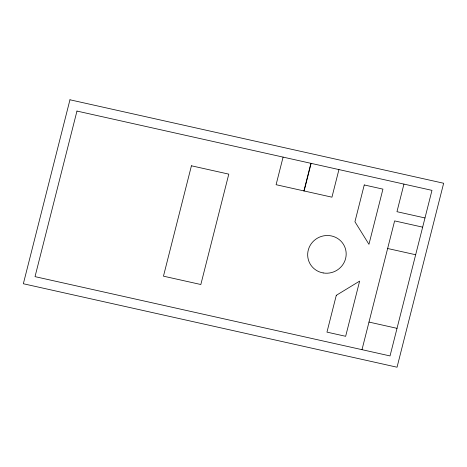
<?xml version="1.0" encoding="UTF-8"?>
<svg xmlns="http://www.w3.org/2000/svg" width="467" height="467" viewBox="0 0 467 467"><rect width="100%" height="100%" fill="white"/><g stroke="black" fill="none" stroke-linecap="round" stroke-linejoin="round"><path stroke-width="0.7" d="M283.09 157.11L276.096 184.704L331.949 197.179L338.937 169.579M303.924 190.915L310.911 163.322M304.122 190.962L311.115 163.368M362.001 349.666L394.627 220.897L422.658 227.155M403.949 184.103L396.962 211.697L424.988 217.955M387.639 248.491L415.665 254.748M368.994 322.072L397.02 328.336M69.957 99.786L23.35 283.749L397.043 367.214L443.65 183.251L69.957 99.786M76.967 111.07L35.025 276.639L390.033 355.93L431.975 190.361L76.967 111.07M191.429 165.791L163.462 276.172L200.833 284.514L228.795 174.138L191.429 165.791M336.287 295.331L326.964 332.125L345.65 336.298L359.631 281.111L336.287 295.331M364.248 184.955L354.932 221.749L368.953 244.317L382.934 189.129L364.248 184.955M323.158 272.938A19.34 18.773 -23 0 0 345.16 247.93A19.34 18.773 -23 0 0 312.452 242.227A19.34 18.773 -23 0 0 323.158 272.938"/></g></svg>
